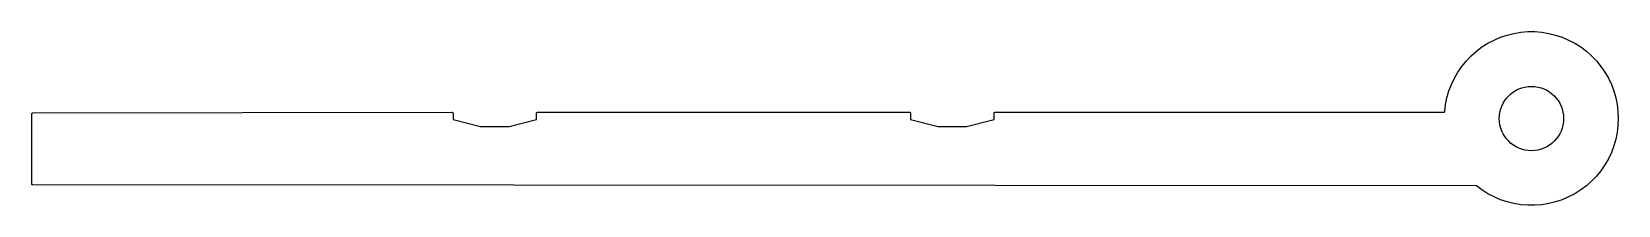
# Model space of a CAD drawing. Extents: x -1 to 110, y -48 to -36.
import ezdxf

# ---------------------------------------------------------------- set-up
doc = ezdxf.new("R2010")
doc.units = 0
doc.layers.add('BLACK', color=18, linetype='CONTINUOUS')
doc.layers.add('DEFAULT', color=18, linetype='CONTINUOUS')

msp = doc.modelspace()

# ---------------------------------------------------------------- linework, layer by layer
at = {"layer": 'BLACK', "linetype": 'CONTINUOUS'}
msp.add_lwpolyline([(104.27, -36.31), (104.76, -36.35), (105.24, -36.43), (105.72, -36.55), (106.18, -36.7), (106.63, -36.9), (107.06, -37.12), (107.48, -37.38), (107.87, -37.68), (108.24, -38), (108.57, -38.36), (108.88, -38.74), (109.16, -39.14), (109.41, -39.56), (109.62, -40), (109.79, -40.46), (109.93, -40.93), (110.02, -41.41), (110.08, -41.9), (110.1, -42.39), (110.08, -42.88), (110.02, -43.36), (109.93, -43.84), (109.79, -44.31), (109.62, -44.77), (109.41, -45.21), (109.16, -45.64), (108.88, -46.04), (108.57, -46.42), (108.24, -46.77), (107.87, -47.1), (107.48, -47.39), (107.06, -47.65), (106.63, -47.88), (106.18, -48.07), (105.72, -48.23), (105.24, -48.34), (104.76, -48.42), (104.27, -48.46), (103.78, -48.46), (103.29, -48.42), (102.81, -48.34), (102.33, -48.23), (101.87, -48.07), (101.42, -47.88), (100.99, -47.65), (100.57, -47.39), (100.18, -47.1), (100.17, -47.09), (-0.79, -47.04), (-0.8, -47.04), (-0.81, -47.04), (-0.81, -47.04), (-0.82, -47.03), (-0.83, -47.02), (-0.85, -47.01), (-0.85, -47.01), (-0.86, -47), (-0.86, -46.98), (-0.87, -46.96), (-0.87, -42.07), (-0.87, -42.06), (-0.87, -42.06), (-0.86, -42.06), (-0.86, -42.05), (-0.85, -42.03), (-0.84, -42.02), (-0.83, -42.01), (-0.83, -42.01), (-0.81, -42.01), (-0.79, -42), (28.52, -41.94), (28.53, -41.94), (28.54, -41.94), (28.54, -41.94), (28.55, -41.94), (28.57, -41.96), (28.58, -41.97), (28.58, -41.97), (28.59, -41.98), (28.59, -42), (28.6, -42.01), (28.6, -42.46), (30.53, -42.94), (32.52, -42.94), (34.45, -42.46), (34.45, -42.01), (34.45, -42), (34.45, -42), (34.45, -42), (34.45, -41.99), (34.47, -41.97), (34.48, -41.96), (34.48, -41.95), (34.49, -41.95), (34.51, -41.95), (34.52, -41.94), (60.53, -41.94), (60.53, -41.94), (60.54, -41.94), (60.54, -41.94), (60.55, -41.94), (60.57, -41.96), (60.58, -41.97), (60.58, -41.97), (60.59, -41.98), (60.59, -42), (60.6, -42.01), (60.6, -42.46), (62.53, -42.94), (64.52, -42.94), (66.45, -42.46), (66.45, -42.01), (66.45, -42), (66.45, -42), (66.45, -42), (66.45, -41.99), (66.47, -41.97), (66.48, -41.96), (66.48, -41.95), (66.49, -41.95), (66.51, -41.95), (66.53, -41.94), (97.96, -41.94), (97.97, -41.9), (98.03, -41.41), (98.12, -40.93), (98.26, -40.46), (98.43, -40), (98.64, -39.56), (98.89, -39.14), (99.17, -38.74), (99.48, -38.36), (99.81, -38), (100.18, -37.68), (100.57, -37.38), (100.99, -37.12), (101.42, -36.9), (101.87, -36.7), (102.33, -36.55), (102.81, -36.43), (103.29, -36.35), (103.78, -36.31)], close=True, dxfattribs=at)
at = {"layer": 'DEFAULT'}
msp.add_circle((104.03, -42.39), 2.25, dxfattribs=at)

doc.saveas('drawing.dxf')
